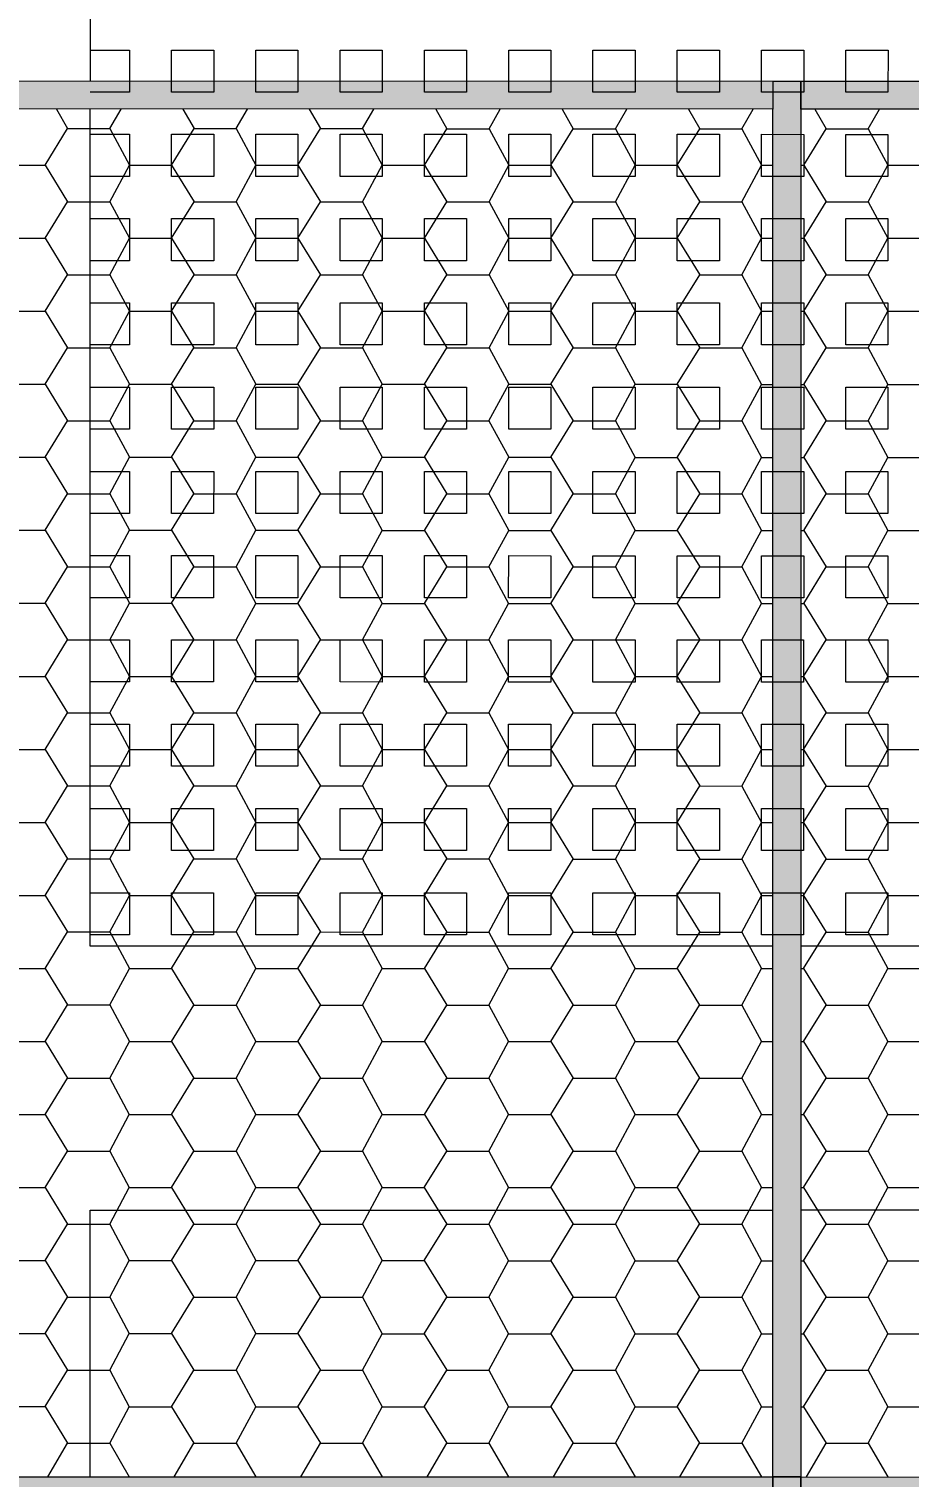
# Model space of a CAD drawing. Extents: x 3377 to 3790, y 1673 to 1846.
# Drawn here: x 3528.671 to 3529.997, y 1739.272 to 1741.453 of the extents above; entities that cross this region are included whole.
import ezdxf

# ---------------------------------------------------------------- set-up
doc = ezdxf.new("R2010")
doc.units = 0
doc.header["$LTSCALE"] = 2
doc.header["$PDMODE"] = 32
doc.layers.add('LCL - COTAS', color=30, linetype='Continuous')
doc.layers.add('PDF7_0', color=7, linetype='Continuous', true_color=0xc6c6c6)
doc.layers.add('PDF7_04-DETALHE', color=7, linetype='Continuous', true_color=0xc6c6c6)
doc.styles.add('Annotative', font='arial.ttf')
doc.styles.add('ROMANS', font='arial.ttf')
doc.dimstyles.new('1-150', dxfattribs={"dimscale": 1.5, "dimtxt": 0.15, "dimasz": 0.1, "dimexe": 0.05, "dimexo": 0.1, "dimgap": 0.03, "dimtad": 1, "dimzin": 5, "dimdsep": 46, "dimtxsty": 'ROMANS', "dimblk": 'OBLIQUE', "dimcen": 0, "dimse1": 1, "dimse2": 1, "dimclrd": 256, "dimclre": 256, "dimclrt": 2, "dimadec": 0, "dimazin": 0, "dimtfac": 1, "dimtofl": 0, "dimtmove": 2, "dimatfit": 3, "dimldrblk": 'OBLIQUE', "dimfxl": 0.04, "dimtolj": 1, "dimtzin": 1, "dimarcsym": 0})

# ---------------------------------------------------------------- blocks, each defined once
blk = doc.blocks.new('_Oblique')
at = {"color": 0, "linetype": 'ByBlock', "lineweight": -2}
blk.add_line((-0.5, -0.5), (0.5, 0.5), dxfattribs=at)
blk = doc.blocks.new('*D907')
at = {"layer": 'Defpoints', "color": 0, "transparency": 16777216}
for p in [(3525.315, 1746.2033), (3544.1505, 1746.2033), (3543.6616, 1739.3724)]:
    blk.add_point(p, dxfattribs=at)
at = {"layer": 'LCL - COTAS', "lineweight": -2, "transparency": 16777216}
blk.add_line((3544.1505, 1739.3724), (3544.1505, 1746.2033), dxfattribs=at)
at = {"layer": 'LCL - COTAS', "lineweight": -2, "transparency": 16777216, "xscale": 0.15, "yscale": 0.15, "zscale": 0.15}
for p, rotation in [((3544.1505, 1746.2033), 90), ((3544.1505, 1739.3724), 270)]:
    blk.add_blockref('_Oblique', p, dxfattribs=dict(at, rotation=rotation))
at = {"layer": 'LCL - COTAS', "color": 2, "transparency": 16777216, "insert": (3543.9905, 1742.7879), "char_height": 0.225, "attachment_point": 5, "rotation": 90, "style": 'Annotative'}
blk.add_mtext('\\A1;6.83', dxfattribs=at)

msp = doc.modelspace()

# ---------------------------------------------------------------- linework, layer by layer
at = {"layer": 'PDF7_0', "color": 7, "lineweight": 0}
msp.add_lwpolyline([(3535.3855, 1740.0119), (3535.4109, 1740.0246, 0.281336), (3525.315, 1746.2033, 0.281573), (3515.2182, 1740.026), (3515.2436, 1740.0133, -0.281686), (3525.315, 1746.1737, -0.281456)], format="xyb", close=True, dxfattribs=at)
for points in [[(3535.1359, 1740.2658, 0.27384), (3525.315, 1746.0721, 0.27384), (3515.4933, 1740.2672), (3515.8402, 1740.0725, -0.27356), (3525.3149, 1745.6743, -0.273821), (3534.7846, 1740.0712), (3534.7381, 1740.1558), (3535.0893, 1740.3547), (3535.1359, 1740.2658), (3535.212, 1740.0712)], [(3535.0851, 1740.2828, 0.272189), (3525.315, 1746.0383, 0.272189), (3515.5441, 1740.2841), (3515.8276, 1740.1233, -0.272462), (3525.3149, 1745.7124), (3525.315, 1746.0383), (3525.3149, 1745.7124, -0.272294), (3534.8016, 1740.122)], [(3535.1866, 1740.0712), (3534.7846, 1740.0712), (3534.6704, 1740.0712, 0.272283), (3525.3149, 1745.5728, 0.272349), (3515.9545, 1740.0725), (3515.8402, 1740.0725), (3515.4425, 1740.0725)]]:
    msp.add_lwpolyline(points, format="xyb", dxfattribs=at)
for points in [[(3532.0638, 1740.0714), (3534.3276, 1740.0712), (3534.1076, 1740.4352), (3533.8749, 1740.7864), (3533.6295, 1741.1292), (3533.3672, 1741.4592), (3533.0921, 1741.7809), (3532.8087, 1742.0898), (3532.5082, 1742.386), (3532.1994, 1742.6738), (3528.7634, 1742.674), (3528.7633, 1741.3749)], [(3529.7916, 1741.3748), (3529.8339, 1741.3748), (3529.8337, 1739.2718), (3529.7914, 1739.2718), (3529.7916, 1741.3325)], [(3529.7915, 1740.0715), (3528.7632, 1740.0716), (3528.7633, 1741.3326)], [(3532.0215, 1740.0714), (3529.8338, 1740.0715)], [(3528.7632, 1739.2719), (3528.7632, 1739.6739), (3529.7914, 1739.6738)], [(3532.0214, 1739.6736), (3529.8338, 1739.6738)], [(3529.7914, 1739.2718), (3529.7913, 1737.173)]]:
    msp.add_lwpolyline(points, dxfattribs=at)
for points in [[(3529.7916, 1741.3748), (3529.7916, 1741.3325), (3527.5827, 1741.3327), (3527.5827, 1741.375)], [(3532.0216, 1741.3747), (3532.0216, 1741.3324), (3529.8339, 1741.3325), (3529.8339, 1741.3748)], [(3529.7914, 1739.2718), (3529.7914, 1739.2337), (3527.5826, 1739.2339), (3527.5826, 1739.2719)], [(3529.7914, 1739.2718), (3529.8337, 1739.2718), (3529.8336, 1737.173), (3529.7913, 1737.173)], [(3529.8336, 1737.173), (3529.8337, 1739.2718)], [(3532.0214, 1739.2716), (3532.0214, 1739.2336), (3529.8337, 1739.2337), (3529.8337, 1739.2718)]]:
    msp.add_lwpolyline(points, close=True, dxfattribs=at)
at = {"layer": 'PDF7_0', "lineweight": 0}
for points in [[(3528.7125, 1741.3326), (3528.7295, 1741.303), (3528.7929, 1741.303), (3528.8099, 1741.3326)], [(3528.9029, 1741.3326), (3528.9199, 1741.303), (3528.9833, 1741.303), (3529.0003, 1741.3326)], [(3529.0934, 1741.3326), (3529.1103, 1741.303), (3529.1738, 1741.303), (3529.1907, 1741.3326)], [(3529.2838, 1741.3326), (3529.3007, 1741.3029), (3529.3642, 1741.3029), (3529.3811, 1741.3326)], [(3529.4742, 1741.3326), (3529.4911, 1741.3029), (3529.5546, 1741.3029), (3529.5715, 1741.3325)], [(3529.6646, 1741.3325), (3529.6815, 1741.3029), (3529.745, 1741.3029), (3529.7619, 1741.3325)], [(3529.855, 1741.3325), (3529.872, 1741.3029), (3529.9354, 1741.3029), (3529.9524, 1741.3325)], [(3528.6025, 1741.303), (3528.6321, 1741.248), (3528.6956, 1741.248), (3528.7295, 1741.303)], [(3528.7929, 1741.303), (3528.8225, 1741.248), (3528.886, 1741.248), (3528.9199, 1741.303)], [(3528.9833, 1741.303), (3529.013, 1741.248), (3529.0764, 1741.248), (3529.1103, 1741.303)], [(3529.1738, 1741.303), (3529.2034, 1741.2479), (3529.2668, 1741.2479), (3529.3007, 1741.3029)], [(3529.3642, 1741.3029), (3529.3938, 1741.2479), (3529.4573, 1741.2479), (3529.4911, 1741.3029)], [(3529.5546, 1741.3029), (3529.5842, 1741.2479), (3529.6477, 1741.2479), (3529.6815, 1741.3029)], [(3529.745, 1741.3029), (3529.7746, 1741.2479), (3529.7916, 1741.2479)], [(3529.8381, 1741.2479), (3529.872, 1741.3029)], [(3529.9354, 1741.3029), (3529.965, 1741.2479), (3530.0285, 1741.2479), (3530.0624, 1741.3029)], [(3528.6956, 1741.248), (3528.7294, 1741.193), (3528.7929, 1741.193), (3528.8225, 1741.248)], [(3528.886, 1741.248), (3528.9199, 1741.193), (3528.9833, 1741.1929), (3529.013, 1741.248)], [(3529.0764, 1741.248), (3529.1103, 1741.1929), (3529.1737, 1741.1929), (3529.2034, 1741.2479)], [(3529.2668, 1741.2479), (3529.3007, 1741.1929), (3529.3642, 1741.1929), (3529.3938, 1741.2479)], [(3529.4573, 1741.2479), (3529.4911, 1741.1929), (3529.5546, 1741.1929), (3529.5842, 1741.2479)], [(3529.6477, 1741.2479), (3529.6815, 1741.1929), (3529.745, 1741.1929), (3529.7746, 1741.2479)], [(3529.8339, 1741.2479), (3529.8381, 1741.2479), (3529.8719, 1741.1929), (3529.9354, 1741.1929), (3529.965, 1741.2479)], [(3528.6025, 1741.193), (3528.6321, 1741.138), (3528.6956, 1741.138), (3528.7294, 1741.193)], [(3528.7929, 1741.193), (3528.8225, 1741.1379), (3528.886, 1741.1379), (3528.9199, 1741.193)], [(3528.9833, 1741.1929), (3529.0129, 1741.1379), (3529.0764, 1741.1379), (3529.1103, 1741.1929)], [(3529.1737, 1741.1929), (3529.2034, 1741.1379), (3529.2668, 1741.1379), (3529.3007, 1741.1929)], [(3529.3642, 1741.1929), (3529.3938, 1741.1379), (3529.4573, 1741.1379), (3529.4911, 1741.1929)], [(3529.5546, 1741.1929), (3529.5842, 1741.1379), (3529.6477, 1741.1379), (3529.6815, 1741.1929)], [(3529.745, 1741.1929), (3529.7746, 1741.1379), (3529.7915, 1741.1379)], [(3529.8381, 1741.1379), (3529.8719, 1741.1929)], [(3529.9354, 1741.1929), (3529.965, 1741.1379), (3530.0285, 1741.1379), (3530.0624, 1741.1929)], [(3528.6956, 1741.138), (3528.7294, 1741.0829), (3528.7929, 1741.0829), (3528.8225, 1741.1379)], [(3528.886, 1741.1379), (3528.9199, 1741.0829), (3528.9833, 1741.0829), (3529.0129, 1741.1379)], [(3529.0764, 1741.1379), (3529.1103, 1741.0829), (3529.1737, 1741.0829), (3529.2034, 1741.1379)], [(3529.2668, 1741.1379), (3529.3007, 1741.0829), (3529.3642, 1741.0829), (3529.3938, 1741.1379)], [(3529.4573, 1741.1379), (3529.4911, 1741.0829), (3529.5546, 1741.0829), (3529.5842, 1741.1379)], [(3529.6477, 1741.1379), (3529.6815, 1741.0829), (3529.745, 1741.0829), (3529.7746, 1741.1379)], [(3529.8339, 1741.1379), (3529.8381, 1741.1379), (3529.8719, 1741.0829), (3529.9354, 1741.0829), (3529.965, 1741.1379)], [(3528.6025, 1741.083), (3528.6321, 1741.0279), (3528.6956, 1741.0279), (3528.7294, 1741.0829)], [(3528.7929, 1741.0829), (3528.8225, 1741.0279), (3528.886, 1741.0279), (3528.9199, 1741.0829)], [(3528.9833, 1741.0829), (3529.0129, 1741.0279), (3529.0764, 1741.0279), (3529.1103, 1741.0829)], [(3529.1737, 1741.0829), (3529.2034, 1741.0279), (3529.2668, 1741.0279), (3529.3007, 1741.0829)], [(3529.3642, 1741.0829), (3529.3938, 1741.0279), (3529.4572, 1741.0279), (3529.4911, 1741.0829)], [(3529.5546, 1741.0829), (3529.5842, 1741.0279), (3529.6477, 1741.0279), (3529.6815, 1741.0829)], [(3529.745, 1741.0829), (3529.7746, 1741.0279), (3529.7915, 1741.0279)], [(3529.8381, 1741.0279), (3529.8719, 1741.0829)], [(3529.9354, 1741.0829), (3529.965, 1741.0279), (3530.0285, 1741.0279), (3530.0624, 1741.0829)], [(3528.6956, 1741.0279), (3528.7294, 1740.9729), (3528.7929, 1740.9729), (3528.8225, 1741.0279)], [(3528.886, 1741.0279), (3528.9198, 1740.9729), (3528.9833, 1740.9729), (3529.0129, 1741.0279)], [(3529.0764, 1741.0279), (3529.1103, 1740.9729), (3529.1737, 1740.9729), (3529.2034, 1741.0279)], [(3529.2668, 1741.0279), (3529.3007, 1740.9729), (3529.3642, 1740.9729), (3529.3938, 1741.0279)], [(3529.4572, 1741.0279), (3529.4911, 1740.9729), (3529.5546, 1740.9729), (3529.5842, 1741.0279)], [(3529.6477, 1741.0279), (3529.6815, 1740.9729), (3529.745, 1740.9729), (3529.7746, 1741.0279)], [(3529.8339, 1741.0279), (3529.8381, 1741.0279), (3529.8719, 1740.9729), (3529.9354, 1740.9728), (3529.965, 1741.0279)], [(3528.6025, 1740.9729), (3528.6321, 1740.9179), (3528.6956, 1740.9179), (3528.7294, 1740.9729)], [(3528.7929, 1740.9729), (3528.8225, 1740.9179), (3528.886, 1740.9179), (3528.9198, 1740.9729)], [(3528.9833, 1740.9729), (3529.0129, 1740.9179), (3529.0764, 1740.9179), (3529.1103, 1740.9729)], [(3529.1737, 1740.9729), (3529.2034, 1740.9179), (3529.2668, 1740.9179), (3529.3007, 1740.9729)], [(3529.3642, 1740.9729), (3529.3938, 1740.9179), (3529.4572, 1740.9179), (3529.4911, 1740.9729)], [(3529.5546, 1740.9729), (3529.5842, 1740.9179), (3529.6477, 1740.9179), (3529.6815, 1740.9729)], [(3529.745, 1740.9729), (3529.7746, 1740.9178), (3529.7915, 1740.9178)], [(3529.8381, 1740.9178), (3529.8719, 1740.9729)], [(3529.9354, 1740.9728), (3529.965, 1740.9178), (3530.0285, 1740.9178), (3530.0623, 1740.9728)], [(3528.6956, 1740.9179), (3528.7294, 1740.8629), (3528.7929, 1740.8629), (3528.8225, 1740.9179)], [(3528.886, 1740.9179), (3528.9198, 1740.8629), (3528.9833, 1740.8629), (3529.0129, 1740.9179)], [(3529.0764, 1740.9179), (3529.1103, 1740.8629), (3529.1737, 1740.8629), (3529.2034, 1740.9179)], [(3529.2668, 1740.9179), (3529.3007, 1740.8629), (3529.3641, 1740.8629), (3529.3938, 1740.9179)], [(3529.4572, 1740.9179), (3529.4911, 1740.8629), (3529.5546, 1740.8629), (3529.5842, 1740.9179)], [(3529.6477, 1740.9179), (3529.6815, 1740.8628), (3529.745, 1740.8628), (3529.7746, 1740.9178)], [(3529.8338, 1740.9178), (3529.8381, 1740.9178), (3529.8719, 1740.8628), (3529.9354, 1740.8628), (3529.965, 1740.9178)], [(3528.6025, 1740.8629), (3528.6321, 1740.8079), (3528.6956, 1740.8079), (3528.7294, 1740.8629)], [(3528.7929, 1740.8629), (3528.8225, 1740.8079), (3528.886, 1740.8079), (3528.9198, 1740.8629)], [(3528.9833, 1740.8629), (3529.0129, 1740.8079), (3529.0764, 1740.8079), (3529.1103, 1740.8629)], [(3529.1737, 1740.8629), (3529.2033, 1740.8079), (3529.2668, 1740.8079), (3529.3007, 1740.8629)], [(3529.3641, 1740.8629), (3529.3938, 1740.8079), (3529.4572, 1740.8079), (3529.4911, 1740.8629)], [(3529.5546, 1740.8629), (3529.5842, 1740.8078), (3529.6477, 1740.8078), (3529.6815, 1740.8628)], [(3529.745, 1740.8628), (3529.7746, 1740.8078), (3529.7915, 1740.8078)], [(3529.8381, 1740.8078), (3529.8719, 1740.8628)], [(3529.9354, 1740.8628), (3529.965, 1740.8078), (3530.0285, 1740.8078), (3530.0623, 1740.8628)], [(3528.6956, 1740.8079), (3528.7294, 1740.7529), (3528.7929, 1740.7529), (3528.8225, 1740.8079)], [(3528.886, 1740.8079), (3528.9198, 1740.7529), (3528.9833, 1740.7529), (3529.0129, 1740.8079)], [(3529.0764, 1740.8079), (3529.1102, 1740.7529), (3529.1737, 1740.7529), (3529.2033, 1740.8079)], [(3529.2668, 1740.8079), (3529.3007, 1740.7529), (3529.3641, 1740.7528), (3529.3938, 1740.8079)], [(3529.4572, 1740.8079), (3529.4911, 1740.7528), (3529.5546, 1740.7528), (3529.5842, 1740.8078)], [(3529.6477, 1740.8078), (3529.6815, 1740.7528), (3529.745, 1740.7528), (3529.7746, 1740.8078)], [(3529.8338, 1740.8078), (3529.8381, 1740.8078), (3529.8719, 1740.7528), (3529.9354, 1740.7528), (3529.965, 1740.8078)], [(3528.6025, 1740.7529), (3528.6321, 1740.6979), (3528.6956, 1740.6979), (3528.7294, 1740.7529)], [(3528.7929, 1740.7529), (3528.8225, 1740.6979), (3528.886, 1740.6979), (3528.9198, 1740.7529)], [(3528.9833, 1740.7529), (3529.0129, 1740.6979), (3529.0764, 1740.6979), (3529.1102, 1740.7529)], [(3529.1737, 1740.7529), (3529.2033, 1740.6978), (3529.2668, 1740.6978), (3529.3007, 1740.7529)], [(3529.3641, 1740.7528), (3529.3938, 1740.6978), (3529.4572, 1740.6978), (3529.4911, 1740.7528)], [(3529.5546, 1740.7528), (3529.5842, 1740.6978), (3529.6476, 1740.6978), (3529.6815, 1740.7528)], [(3529.745, 1740.7528), (3529.7746, 1740.6978), (3529.7915, 1740.6978)], [(3529.8381, 1740.6978), (3529.8719, 1740.7528)], [(3529.9354, 1740.7528), (3529.965, 1740.6978), (3530.0285, 1740.6978), (3530.0623, 1740.7528)], [(3528.6956, 1740.6979), (3528.7294, 1740.6429), (3528.7929, 1740.6429), (3528.8225, 1740.6979)], [(3528.886, 1740.6979), (3528.9198, 1740.6429), (3528.9833, 1740.6429), (3529.0129, 1740.6979)], [(3529.0764, 1740.6979), (3529.1102, 1740.6428), (3529.1737, 1740.6428), (3529.2033, 1740.6978)], [(3529.2668, 1740.6978), (3529.3007, 1740.6428), (3529.3641, 1740.6428), (3529.3938, 1740.6978)], [(3529.4572, 1740.6978), (3529.4911, 1740.6428), (3529.5545, 1740.6428), (3529.5842, 1740.6978)], [(3529.6476, 1740.6978), (3529.6815, 1740.6428), (3529.745, 1740.6428), (3529.7746, 1740.6978)], [(3529.8338, 1740.6978), (3529.8381, 1740.6978), (3529.8719, 1740.6428), (3529.9354, 1740.6428), (3529.965, 1740.6978)], [(3528.6025, 1740.6429), (3528.6321, 1740.5879), (3528.6956, 1740.5879), (3528.7294, 1740.6429)], [(3528.7929, 1740.6429), (3528.8225, 1740.5879), (3528.886, 1740.5879), (3528.9198, 1740.6429)], [(3528.9833, 1740.6429), (3529.0129, 1740.5878), (3529.0764, 1740.5878), (3529.1102, 1740.6428)], [(3529.1737, 1740.6428), (3529.2033, 1740.5878), (3529.2668, 1740.5878), (3529.3007, 1740.6428)], [(3529.3641, 1740.6428), (3529.3937, 1740.5878), (3529.4572, 1740.5878), (3529.4911, 1740.6428)], [(3529.5545, 1740.6428), (3529.5842, 1740.5878), (3529.6476, 1740.5878), (3529.6815, 1740.6428)], [(3529.745, 1740.6428), (3529.7746, 1740.5878), (3529.7915, 1740.5878)], [(3529.8381, 1740.5878), (3529.8719, 1740.6428)], [(3529.9354, 1740.6428), (3529.965, 1740.5878), (3530.0285, 1740.5878), (3530.0623, 1740.6428)], [(3528.6956, 1740.5879), (3528.7294, 1740.5329), (3528.7929, 1740.5328), (3528.8225, 1740.5879)], [(3528.886, 1740.5879), (3528.9198, 1740.5328), (3528.9833, 1740.5328), (3529.0129, 1740.5878)], [(3529.0764, 1740.5878), (3529.1102, 1740.5328), (3529.1737, 1740.5328), (3529.2033, 1740.5878)], [(3529.2668, 1740.5878), (3529.3007, 1740.5328), (3529.3641, 1740.5328), (3529.3937, 1740.5878)], [(3529.4572, 1740.5878), (3529.4911, 1740.5328), (3529.5545, 1740.5328), (3529.5842, 1740.5878)], [(3529.6476, 1740.5878), (3529.6815, 1740.5328), (3529.745, 1740.5328), (3529.7746, 1740.5878)], [(3529.8338, 1740.5878), (3529.8381, 1740.5878), (3529.8719, 1740.5328), (3529.9354, 1740.5328), (3529.965, 1740.5878)], [(3528.6025, 1740.5329), (3528.6321, 1740.4779), (3528.6955, 1740.4778), (3528.7294, 1740.5329)], [(3528.7929, 1740.5328), (3528.8225, 1740.4778), (3528.886, 1740.4778), (3528.9198, 1740.5328)], [(3528.9833, 1740.5328), (3529.0129, 1740.4778), (3529.0764, 1740.4778), (3529.1102, 1740.5328)], [(3529.1737, 1740.5328), (3529.2033, 1740.4778), (3529.2668, 1740.4778), (3529.3007, 1740.5328)], [(3529.3641, 1740.5328), (3529.3937, 1740.4778), (3529.4572, 1740.4778), (3529.4911, 1740.5328)], [(3529.5545, 1740.5328), (3529.5842, 1740.4778), (3529.6476, 1740.4778), (3529.6815, 1740.5328)], [(3529.745, 1740.5328), (3529.7746, 1740.4778), (3529.7915, 1740.4778)], [(3529.838, 1740.4778), (3529.8719, 1740.5328)], [(3529.9354, 1740.5328), (3529.965, 1740.4778), (3530.0285, 1740.4778), (3530.0623, 1740.5328)], [(3528.6955, 1740.4778), (3528.7294, 1740.4228), (3528.7929, 1740.4228), (3528.8225, 1740.4778)], [(3528.886, 1740.4778), (3528.9198, 1740.4228), (3528.9833, 1740.4228), (3529.0129, 1740.4778)], [(3529.0764, 1740.4778), (3529.1102, 1740.4228), (3529.1737, 1740.4228), (3529.2033, 1740.4778)], [(3529.2668, 1740.4778), (3529.3006, 1740.4228), (3529.3641, 1740.4228), (3529.3937, 1740.4778)], [(3529.4572, 1740.4778), (3529.4911, 1740.4228), (3529.5545, 1740.4228), (3529.5842, 1740.4778)], [(3529.6476, 1740.4778), (3529.6815, 1740.4228), (3529.7449, 1740.4228), (3529.7746, 1740.4778)], [(3529.8338, 1740.4778), (3529.838, 1740.4778), (3529.8719, 1740.4228), (3529.9354, 1740.4228), (3529.965, 1740.4778)], [(3528.6024, 1740.4228), (3528.6321, 1740.3678), (3528.6955, 1740.3678), (3528.7294, 1740.4228)], [(3528.7929, 1740.4228), (3528.8225, 1740.3678), (3528.886, 1740.3678), (3528.9198, 1740.4228)], [(3528.9833, 1740.4228), (3529.0129, 1740.3678), (3529.0764, 1740.3678), (3529.1102, 1740.4228)], [(3529.1737, 1740.4228), (3529.2033, 1740.3678), (3529.2668, 1740.3678), (3529.3006, 1740.4228)], [(3529.3641, 1740.4228), (3529.3937, 1740.3678), (3529.4572, 1740.3678), (3529.4911, 1740.4228)], [(3529.5545, 1740.4228), (3529.5841, 1740.3678), (3529.6476, 1740.3678), (3529.6815, 1740.4228)], [(3529.7449, 1740.4228), (3529.7746, 1740.3678), (3529.7915, 1740.3678)], [(3529.838, 1740.3678), (3529.8719, 1740.4228)], [(3529.9354, 1740.4228), (3529.965, 1740.3677), (3530.0285, 1740.3677), (3530.0623, 1740.4227)], [(3528.6955, 1740.3678), (3528.7294, 1740.3128), (3528.7929, 1740.3128), (3528.8225, 1740.3678)], [(3528.886, 1740.3678), (3528.9198, 1740.3128), (3528.9833, 1740.3128), (3529.0129, 1740.3678)], [(3529.0764, 1740.3678), (3529.1102, 1740.3128), (3529.1737, 1740.3128), (3529.2033, 1740.3678)], [(3529.2668, 1740.3678), (3529.3006, 1740.3128), (3529.3641, 1740.3128), (3529.3937, 1740.3678)], [(3529.4572, 1740.3678), (3529.4911, 1740.3128), (3529.5545, 1740.3128), (3529.5841, 1740.3678)], [(3529.6476, 1740.3678), (3529.6815, 1740.3128), (3529.7449, 1740.3127), (3529.7746, 1740.3678)], [(3529.8338, 1740.3678), (3529.838, 1740.3678), (3529.8719, 1740.3127), (3529.9354, 1740.3127), (3529.965, 1740.3677)], [(3528.6024, 1740.3128), (3528.6321, 1740.2578), (3528.6955, 1740.2578), (3528.7294, 1740.3128)], [(3528.7929, 1740.3128), (3528.8225, 1740.2578), (3528.8859, 1740.2578), (3528.9198, 1740.3128)], [(3528.9833, 1740.3128), (3529.0129, 1740.2578), (3529.0764, 1740.2578), (3529.1102, 1740.3128)], [(3529.1737, 1740.3128), (3529.2033, 1740.2578), (3529.2668, 1740.2578), (3529.3006, 1740.3128)], [(3529.3641, 1740.3128), (3529.3937, 1740.2578), (3529.4572, 1740.2578), (3529.4911, 1740.3128)], [(3529.5545, 1740.3128), (3529.5841, 1740.2577), (3529.6476, 1740.2577), (3529.6815, 1740.3128)], [(3529.7449, 1740.3127), (3529.7746, 1740.2577), (3529.7915, 1740.2577)], [(3529.838, 1740.2577), (3529.8719, 1740.3127)], [(3529.9354, 1740.3127), (3529.965, 1740.2577), (3530.0284, 1740.2577), (3530.0623, 1740.3127)], [(3528.6955, 1740.2578), (3528.7294, 1740.2028), (3528.7928, 1740.2028), (3528.8225, 1740.2578)], [(3528.8859, 1740.2578), (3528.9198, 1740.2028), (3528.9833, 1740.2028), (3529.0129, 1740.2578)], [(3529.0764, 1740.2578), (3529.1102, 1740.2028), (3529.1737, 1740.2028), (3529.2033, 1740.2578)], [(3529.2668, 1740.2578), (3529.3006, 1740.2028), (3529.3641, 1740.2028), (3529.3937, 1740.2578)], [(3529.4572, 1740.2578), (3529.491, 1740.2027), (3529.5545, 1740.2027), (3529.5841, 1740.2577)], [(3529.6476, 1740.2577), (3529.6815, 1740.2027), (3529.7449, 1740.2027), (3529.7746, 1740.2577)], [(3529.8338, 1740.2577), (3529.838, 1740.2577), (3529.8719, 1740.2027), (3529.9354, 1740.2027), (3529.965, 1740.2577)], [(3528.6024, 1740.2028), (3528.632, 1740.1478), (3528.6955, 1740.1478), (3528.7294, 1740.2028)], [(3528.7928, 1740.2028), (3528.8225, 1740.1478), (3528.8859, 1740.1478), (3528.9198, 1740.2028)], [(3528.9833, 1740.2028), (3529.0129, 1740.1478), (3529.0764, 1740.1478), (3529.1102, 1740.2028)], [(3529.1737, 1740.2028), (3529.2033, 1740.1478), (3529.2668, 1740.1478), (3529.3006, 1740.2028)], [(3529.3641, 1740.2028), (3529.3937, 1740.1477), (3529.4572, 1740.1477), (3529.491, 1740.2027)], [(3529.5545, 1740.2027), (3529.5841, 1740.1477), (3529.6476, 1740.1477), (3529.6815, 1740.2027)], [(3529.7449, 1740.2027), (3529.7746, 1740.1477), (3529.7915, 1740.1477)], [(3529.838, 1740.1477), (3529.8719, 1740.2027)], [(3529.9354, 1740.2027), (3529.965, 1740.1477), (3530.0284, 1740.1477), (3530.0623, 1740.2027)], [(3528.6955, 1740.1478), (3528.7294, 1740.0928), (3528.7928, 1740.0928), (3528.8225, 1740.1478)], [(3528.8859, 1740.1478), (3528.9198, 1740.0928), (3528.9833, 1740.0928), (3529.0129, 1740.1478)], [(3529.0764, 1740.1478), (3529.1102, 1740.0928), (3529.1737, 1740.0927), (3529.2033, 1740.1478)], [(3529.2668, 1740.1478), (3529.3006, 1740.0927), (3529.3641, 1740.0927), (3529.3937, 1740.1477)], [(3529.4572, 1740.1477), (3529.491, 1740.0927), (3529.5545, 1740.0927), (3529.5841, 1740.1477)], [(3529.6476, 1740.1477), (3529.6815, 1740.0927), (3529.7449, 1740.0927), (3529.7746, 1740.1477)], [(3529.8338, 1740.1477), (3529.838, 1740.1477), (3529.8719, 1740.0927), (3529.9353, 1740.0927), (3529.965, 1740.1477)], [(3528.6024, 1740.0928), (3528.632, 1740.0378), (3528.6955, 1740.0378), (3528.7294, 1740.0928)], [(3528.7928, 1740.0928), (3528.8225, 1740.0378), (3528.8859, 1740.0378), (3528.9198, 1740.0928)], [(3528.9833, 1740.0928), (3529.0129, 1740.0377), (3529.0763, 1740.0377), (3529.1102, 1740.0928)], [(3529.1737, 1740.0927), (3529.2033, 1740.0377), (3529.2668, 1740.0377), (3529.3006, 1740.0927)], [(3529.3641, 1740.0927), (3529.3937, 1740.0377), (3529.4572, 1740.0377), (3529.491, 1740.0927)], [(3529.5545, 1740.0927), (3529.5841, 1740.0377), (3529.6476, 1740.0377), (3529.6815, 1740.0927)], [(3529.7449, 1740.0927), (3529.7745, 1740.0377), (3529.7915, 1740.0377)], [(3529.838, 1740.0377), (3529.8719, 1740.0927)], [(3529.9353, 1740.0927), (3529.965, 1740.0377), (3530.0284, 1740.0377), (3530.0623, 1740.0927)], [(3528.6955, 1740.0378), (3528.7294, 1739.9828), (3528.7928, 1739.9828), (3528.8225, 1740.0378)], [(3528.8859, 1740.0378), (3528.9198, 1739.9827), (3528.9833, 1739.9827), (3529.0129, 1740.0377)], [(3529.0763, 1740.0377), (3529.1102, 1739.9827), (3529.1737, 1739.9827), (3529.2033, 1740.0377)], [(3529.2668, 1740.0377), (3529.3006, 1739.9827), (3529.3641, 1739.9827), (3529.3937, 1740.0377)], [(3529.4572, 1740.0377), (3529.491, 1739.9827), (3529.5545, 1739.9827), (3529.5841, 1740.0377)], [(3529.6476, 1740.0377), (3529.6814, 1739.9827), (3529.7449, 1739.9827), (3529.7745, 1740.0377)], [(3529.8338, 1740.0377), (3529.838, 1740.0377), (3529.8719, 1739.9827), (3529.9353, 1739.9827), (3529.965, 1740.0377)], [(3528.6024, 1739.9828), (3528.632, 1739.9278), (3528.6955, 1739.9278), (3528.7294, 1739.9828)], [(3528.7928, 1739.9828), (3528.8225, 1739.9277), (3528.8859, 1739.9277), (3528.9198, 1739.9827)], [(3528.9833, 1739.9827), (3529.0129, 1739.9277), (3529.0763, 1739.9277), (3529.1102, 1739.9827)], [(3529.1737, 1739.9827), (3529.2033, 1739.9277), (3529.2668, 1739.9277), (3529.3006, 1739.9827)], [(3529.3641, 1739.9827), (3529.3937, 1739.9277), (3529.4572, 1739.9277), (3529.491, 1739.9827)], [(3529.5545, 1739.9827), (3529.5841, 1739.9277), (3529.6476, 1739.9277), (3529.6814, 1739.9827)], [(3529.7449, 1739.9827), (3529.7745, 1739.9277), (3529.7915, 1739.9277)], [(3529.838, 1739.9277), (3529.8719, 1739.9827)], [(3529.9353, 1739.9827), (3529.965, 1739.9277), (3530.0284, 1739.9277), (3530.0623, 1739.9827)], [(3528.6955, 1739.9278), (3528.7294, 1739.8727), (3528.7928, 1739.8727), (3528.8225, 1739.9277)], [(3528.8859, 1739.9277), (3528.9198, 1739.8727), (3528.9832, 1739.8727), (3529.0129, 1739.9277)], [(3529.0763, 1739.9277), (3529.1102, 1739.8727), (3529.1737, 1739.8727), (3529.2033, 1739.9277)], [(3529.2668, 1739.9277), (3529.3006, 1739.8727), (3529.3641, 1739.8727), (3529.3937, 1739.9277)], [(3529.4572, 1739.9277), (3529.491, 1739.8727), (3529.5545, 1739.8727), (3529.5841, 1739.9277)], [(3529.6476, 1739.9277), (3529.6814, 1739.8727), (3529.7449, 1739.8727), (3529.7745, 1739.9277)], [(3529.8338, 1739.9277), (3529.838, 1739.9277), (3529.8719, 1739.8727), (3529.9353, 1739.8727), (3529.965, 1739.9277)], [(3528.6024, 1739.8727), (3528.632, 1739.8177), (3528.6955, 1739.8177), (3528.7294, 1739.8727)], [(3528.7928, 1739.8727), (3528.8224, 1739.8177), (3528.8859, 1739.8177), (3528.9198, 1739.8727)], [(3528.9832, 1739.8727), (3529.0129, 1739.8177), (3529.0763, 1739.8177), (3529.1102, 1739.8727)], [(3529.1737, 1739.8727), (3529.2033, 1739.8177), (3529.2668, 1739.8177), (3529.3006, 1739.8727)], [(3529.3641, 1739.8727), (3529.3937, 1739.8177), (3529.4572, 1739.8177), (3529.491, 1739.8727)], [(3529.5545, 1739.8727), (3529.5841, 1739.8177), (3529.6476, 1739.8177), (3529.6814, 1739.8727)], [(3529.7449, 1739.8727), (3529.7745, 1739.8177), (3529.7915, 1739.8177)], [(3529.838, 1739.8177), (3529.8719, 1739.8727)], [(3529.9353, 1739.8727), (3529.9649, 1739.8176), (3530.0284, 1739.8176), (3530.0623, 1739.8727)], [(3528.6955, 1739.8177), (3528.7293, 1739.7627), (3528.7928, 1739.7627), (3528.8224, 1739.8177)], [(3528.8859, 1739.8177), (3528.9198, 1739.7627), (3528.9832, 1739.7627), (3529.0129, 1739.8177)], [(3529.0763, 1739.8177), (3529.1102, 1739.7627), (3529.1737, 1739.7627), (3529.2033, 1739.8177)], [(3529.2668, 1739.8177), (3529.3006, 1739.7627), (3529.3641, 1739.7627), (3529.3937, 1739.8177)], [(3529.4572, 1739.8177), (3529.491, 1739.7627), (3529.5545, 1739.7627), (3529.5841, 1739.8177)], [(3529.6476, 1739.8177), (3529.6814, 1739.7627), (3529.7449, 1739.7627), (3529.7745, 1739.8177)], [(3529.8338, 1739.8177), (3529.838, 1739.8177), (3529.8718, 1739.7626), (3529.9353, 1739.7626), (3529.9649, 1739.8176)], [(3528.6024, 1739.7627), (3528.632, 1739.7077), (3528.6955, 1739.7077), (3528.7293, 1739.7627)], [(3528.7928, 1739.7627), (3528.8224, 1739.7077), (3528.8859, 1739.7077), (3528.9198, 1739.7627)], [(3528.9832, 1739.7627), (3529.0129, 1739.7077), (3529.0763, 1739.7077), (3529.1102, 1739.7627)], [(3529.1737, 1739.7627), (3529.2033, 1739.7077), (3529.2667, 1739.7077), (3529.3006, 1739.7627)], [(3529.3641, 1739.7627), (3529.3937, 1739.7077), (3529.4572, 1739.7077), (3529.491, 1739.7627)], [(3529.5545, 1739.7627), (3529.5841, 1739.7077), (3529.6476, 1739.7077), (3529.6814, 1739.7627)], [(3529.7449, 1739.7627), (3529.7745, 1739.7076), (3529.7914, 1739.7076)], [(3529.838, 1739.7076), (3529.8718, 1739.7626)], [(3529.9353, 1739.7626), (3529.9649, 1739.7076), (3530.0284, 1739.7076), (3530.0623, 1739.7626)], [(3528.6955, 1739.7077), (3528.7293, 1739.6527), (3528.7928, 1739.6527), (3528.8224, 1739.7077)], [(3528.8859, 1739.7077), (3528.9198, 1739.6527), (3528.9832, 1739.6527), (3529.0129, 1739.7077)], [(3529.0763, 1739.7077), (3529.1102, 1739.6527), (3529.1736, 1739.6527), (3529.2033, 1739.7077)], [(3529.2667, 1739.7077), (3529.3006, 1739.6527), (3529.3641, 1739.6527), (3529.3937, 1739.7077)], [(3529.4572, 1739.7077), (3529.491, 1739.6527), (3529.5545, 1739.6526), (3529.5841, 1739.7077)], [(3529.6476, 1739.7077), (3529.6814, 1739.6526), (3529.7449, 1739.6526), (3529.7745, 1739.7076)], [(3529.8338, 1739.7076), (3529.838, 1739.7076), (3529.8718, 1739.6526), (3529.9353, 1739.6526), (3529.9649, 1739.7076)], [(3528.6024, 1739.6527), (3528.632, 1739.5977), (3528.6955, 1739.5977), (3528.7293, 1739.6527)], [(3528.7928, 1739.6527), (3528.8224, 1739.5977), (3528.8859, 1739.5977), (3528.9198, 1739.6527)], [(3528.9832, 1739.6527), (3529.0128, 1739.5977), (3529.0763, 1739.5977), (3529.1102, 1739.6527)], [(3529.1736, 1739.6527), (3529.2033, 1739.5977), (3529.2667, 1739.5977), (3529.3006, 1739.6527)], [(3529.3641, 1739.6527), (3529.3937, 1739.5976), (3529.4572, 1739.5976), (3529.491, 1739.6527)], [(3529.5545, 1739.6526), (3529.5841, 1739.5976), (3529.6476, 1739.5976), (3529.6814, 1739.6526)], [(3529.7449, 1739.6526), (3529.7745, 1739.5976), (3529.7914, 1739.5976)], [(3529.838, 1739.5976), (3529.8718, 1739.6526)], [(3529.9353, 1739.6526), (3529.9649, 1739.5976), (3530.0284, 1739.5976), (3530.0623, 1739.6526)], [(3528.6955, 1739.5977), (3528.7293, 1739.5427), (3528.7928, 1739.5427), (3528.8224, 1739.5977)], [(3528.8859, 1739.5977), (3528.9197, 1739.5427), (3528.9832, 1739.5427), (3529.0128, 1739.5977)], [(3529.0763, 1739.5977), (3529.1102, 1739.5427), (3529.1736, 1739.5427), (3529.2033, 1739.5977)], [(3529.2667, 1739.5977), (3529.3006, 1739.5426), (3529.3641, 1739.5426), (3529.3937, 1739.5976)], [(3529.4572, 1739.5976), (3529.491, 1739.5426), (3529.5545, 1739.5426), (3529.5841, 1739.5976)], [(3529.6476, 1739.5976), (3529.6814, 1739.5426), (3529.7449, 1739.5426), (3529.7745, 1739.5976)], [(3529.8338, 1739.5976), (3529.838, 1739.5976), (3529.8718, 1739.5426), (3529.9353, 1739.5426), (3529.9649, 1739.5976)], [(3528.6024, 1739.5427), (3528.632, 1739.4877), (3528.6955, 1739.4877), (3528.7293, 1739.5427)], [(3528.7928, 1739.5427), (3528.8224, 1739.4877), (3528.8859, 1739.4877), (3528.9197, 1739.5427)], [(3528.9832, 1739.5427), (3529.0128, 1739.4877), (3529.0763, 1739.4877), (3529.1102, 1739.5427)], [(3529.1736, 1739.5427), (3529.2033, 1739.4876), (3529.2667, 1739.4876), (3529.3006, 1739.5426)], [(3529.3641, 1739.5426), (3529.3937, 1739.4876), (3529.4571, 1739.4876), (3529.491, 1739.5426)], [(3529.5545, 1739.5426), (3529.5841, 1739.4876), (3529.6476, 1739.4876), (3529.6814, 1739.5426)], [(3529.7449, 1739.5426), (3529.7745, 1739.4876), (3529.7914, 1739.4876)], [(3529.838, 1739.4876), (3529.8718, 1739.5426)], [(3529.9353, 1739.5426), (3529.9649, 1739.4876), (3530.0284, 1739.4876), (3530.0623, 1739.5426)], [(3528.6955, 1739.4877), (3528.7293, 1739.4327), (3528.7928, 1739.4327), (3528.8224, 1739.4877)], [(3528.8859, 1739.4877), (3528.9197, 1739.4327), (3528.9832, 1739.4326), (3529.0128, 1739.4877)], [(3529.0763, 1739.4877), (3529.1102, 1739.4326), (3529.1736, 1739.4326), (3529.2033, 1739.4876)], [(3529.2667, 1739.4876), (3529.3006, 1739.4326), (3529.364, 1739.4326), (3529.3937, 1739.4876)], [(3529.4571, 1739.4876), (3529.491, 1739.4326), (3529.5545, 1739.4326), (3529.5841, 1739.4876)], [(3529.6476, 1739.4876), (3529.6814, 1739.4326), (3529.7449, 1739.4326), (3529.7745, 1739.4876)], [(3529.8337, 1739.4876), (3529.838, 1739.4876), (3529.8718, 1739.4326), (3529.9353, 1739.4326), (3529.9649, 1739.4876)], [(3528.6024, 1739.4327), (3528.632, 1739.3777), (3528.6955, 1739.3777), (3528.7293, 1739.4327)], [(3528.7928, 1739.4327), (3528.8224, 1739.3776), (3528.8859, 1739.3776), (3528.9197, 1739.4327)], [(3528.9832, 1739.4326), (3529.0128, 1739.3776), (3529.0763, 1739.3776), (3529.1102, 1739.4326)], [(3529.1736, 1739.4326), (3529.2032, 1739.3776), (3529.2667, 1739.3776), (3529.3006, 1739.4326)], [(3529.364, 1739.4326), (3529.3937, 1739.3776), (3529.4571, 1739.3776), (3529.491, 1739.4326)], [(3529.5545, 1739.4326), (3529.5841, 1739.3776), (3529.6476, 1739.3776), (3529.6814, 1739.4326)], [(3529.7449, 1739.4326), (3529.7745, 1739.3776), (3529.7914, 1739.3776)], [(3529.838, 1739.3776), (3529.8718, 1739.4326)], [(3529.9353, 1739.4326), (3529.9649, 1739.3776), (3530.0284, 1739.3776), (3530.0622, 1739.4326)], [(3528.6955, 1739.3777), (3528.7293, 1739.3226), (3528.7928, 1739.3226), (3528.8224, 1739.2719)], [(3528.7928, 1739.3226), (3528.8224, 1739.3776)], [(3528.8859, 1739.3776), (3528.9197, 1739.3226), (3528.9832, 1739.3226), (3529.0128, 1739.2718)], [(3528.9832, 1739.3226), (3529.0128, 1739.3776)], [(3529.0763, 1739.3776), (3529.1102, 1739.3226), (3529.1736, 1739.3226), (3529.2032, 1739.2718)], [(3529.1736, 1739.3226), (3529.2032, 1739.3776)], [(3529.2667, 1739.3776), (3529.3006, 1739.3226), (3529.364, 1739.3226), (3529.3937, 1739.2718)], [(3529.364, 1739.3226), (3529.3937, 1739.3776)], [(3529.4571, 1739.3776), (3529.491, 1739.3226), (3529.5545, 1739.3226), (3529.5841, 1739.2718)], [(3529.5545, 1739.3226), (3529.5841, 1739.3776)], [(3529.6476, 1739.3776), (3529.6814, 1739.3226), (3529.7449, 1739.3226), (3529.7745, 1739.2718)], [(3529.7449, 1739.3226), (3529.7745, 1739.3776)], [(3529.8337, 1739.3776), (3529.838, 1739.3776), (3529.8718, 1739.3226), (3529.9353, 1739.3226), (3529.9649, 1739.2718)], [(3529.9353, 1739.3226), (3529.9649, 1739.3776)], [(3528.6997, 1739.2719), (3528.7293, 1739.3226)], [(3528.8901, 1739.2719), (3528.9197, 1739.3226)], [(3529.0805, 1739.2718), (3529.1102, 1739.3226)], [(3529.2709, 1739.2718), (3529.3006, 1739.3226)], [(3529.4614, 1739.2718), (3529.491, 1739.3226)], [(3529.6518, 1739.2718), (3529.6814, 1739.3226)], [(3529.8422, 1739.2718), (3529.8718, 1739.3226)]]:
    msp.add_lwpolyline(points, dxfattribs=at)
at = {"layer": 'PDF7_0', "color": 9, "true_color": 0xc1c1c1, "transparency": 33554559}
for points in [[(3529.7916, 1741.3748), (3527.5827, 1741.375), (3529.7916, 1741.3325)], [(3527.5827, 1741.375), (3529.7916, 1741.3325), (3527.5827, 1741.3327)], [(3529.7916, 1741.3748), (3529.8337, 1739.2718), (3529.7914, 1739.2718)], [(3529.8339, 1741.3748), (3529.7916, 1741.3748), (3529.8337, 1739.2718)], [(3532.0216, 1741.3747), (3529.8339, 1741.3748), (3532.0216, 1741.3324)], [(3529.8339, 1741.3748), (3532.0216, 1741.3324), (3529.8339, 1741.3325)], [(3529.7914, 1739.2718), (3527.5826, 1739.2719), (3529.7914, 1739.2337)], [(3527.5826, 1739.2719), (3529.7914, 1739.2337), (3527.5826, 1739.2339)], [(3529.7914, 1739.2718), (3529.8336, 1737.173), (3529.7913, 1737.173)], [(3529.8337, 1739.2718), (3529.7914, 1739.2718), (3529.8336, 1737.173)], [(3532.0214, 1739.2716), (3529.8337, 1739.2718), (3532.0214, 1739.2336)], [(3529.8337, 1739.2718), (3532.0214, 1739.2336), (3529.8337, 1739.2337)]]:
    msp.add_solid(points, dxfattribs=at)
at = {"layer": 'PDF7_04-DETALHE', "lineweight": 0}
for points in [[(3528.7633, 1741.4215), (3528.8226, 1741.4215), (3528.8225, 1741.358), (3528.7633, 1741.358)], [(3528.7633, 1741.2945), (3528.8225, 1741.2945), (3528.8225, 1741.231), (3528.7633, 1741.231)], [(3528.7633, 1741.1676), (3528.8225, 1741.1676), (3528.8225, 1741.1041), (3528.7633, 1741.1041)], [(3528.7633, 1741.0406), (3528.8225, 1741.0406), (3528.8225, 1740.9772), (3528.7633, 1740.9772)], [(3528.7633, 1740.9137), (3528.8225, 1740.9137), (3528.8225, 1740.8502), (3528.7633, 1740.8502)], [(3528.7633, 1740.7867), (3528.8225, 1740.7867), (3528.8225, 1740.7233), (3528.7633, 1740.7233)], [(3528.7633, 1740.6598), (3528.8225, 1740.6598), (3528.8225, 1740.5963), (3528.7633, 1740.5963)], [(3528.7633, 1740.5329), (3528.8225, 1740.5328), (3528.8225, 1740.4694), (3528.7632, 1740.4694)], [(3528.7632, 1740.4059), (3528.8225, 1740.4059), (3528.8225, 1740.3424), (3528.7632, 1740.3424)], [(3528.7632, 1740.279), (3528.8225, 1740.279), (3528.8225, 1740.2155), (3528.7632, 1740.2155)], [(3528.7632, 1740.152), (3528.8225, 1740.152), (3528.8225, 1740.0885), (3528.7632, 1740.0885)]]:
    msp.add_lwpolyline(points, dxfattribs=at)
for points in [[(3528.9495, 1741.4215), (3528.9495, 1741.358), (3528.886, 1741.358), (3528.886, 1741.4215)], [(3529.0764, 1741.4214), (3529.0764, 1741.358), (3529.013, 1741.358), (3529.013, 1741.4214)], [(3529.2034, 1741.4214), (3529.2034, 1741.358), (3529.1399, 1741.358), (3529.1399, 1741.4214)], [(3529.3303, 1741.4214), (3529.3303, 1741.358), (3529.2669, 1741.358), (3529.2669, 1741.4214)], [(3529.4573, 1741.4214), (3529.4573, 1741.3579), (3529.3938, 1741.3579), (3529.3938, 1741.4214)], [(3529.5842, 1741.4214), (3529.5842, 1741.3579), (3529.5207, 1741.3579), (3529.5207, 1741.4214)], [(3529.7112, 1741.4214), (3529.7112, 1741.3579), (3529.6477, 1741.3579), (3529.6477, 1741.4214)], [(3529.8381, 1741.4214), (3529.8381, 1741.3579), (3529.7746, 1741.3579), (3529.7746, 1741.4214)], [(3529.9651, 1741.4214), (3529.965, 1741.3579), (3529.9016, 1741.3579), (3529.9016, 1741.4214)], [(3528.9495, 1741.2945), (3528.9495, 1741.231), (3528.886, 1741.231), (3528.886, 1741.2945)], [(3529.0764, 1741.2945), (3529.0764, 1741.231), (3529.013, 1741.231), (3529.013, 1741.2945)], [(3529.2034, 1741.2945), (3529.2034, 1741.231), (3529.1399, 1741.231), (3529.1399, 1741.2945)], [(3529.3303, 1741.2945), (3529.3303, 1741.231), (3529.2668, 1741.231), (3529.2668, 1741.2945)], [(3529.4573, 1741.2945), (3529.4573, 1741.231), (3529.3938, 1741.231), (3529.3938, 1741.2945)], [(3529.5842, 1741.2945), (3529.5842, 1741.231), (3529.5207, 1741.231), (3529.5207, 1741.2945)], [(3529.7112, 1741.2945), (3529.7112, 1741.231), (3529.6477, 1741.231), (3529.6477, 1741.2945)], [(3529.8381, 1741.2944), (3529.8381, 1741.231), (3529.7746, 1741.231), (3529.7746, 1741.2945)], [(3529.965, 1741.2944), (3529.965, 1741.231), (3529.9016, 1741.231), (3529.9016, 1741.2944)], [(3528.9495, 1741.1676), (3528.9495, 1741.1041), (3528.886, 1741.1041), (3528.886, 1741.1676)], [(3529.0764, 1741.1676), (3529.0764, 1741.1041), (3529.0129, 1741.1041), (3529.013, 1741.1676)], [(3529.2034, 1741.1675), (3529.2034, 1741.1041), (3529.1399, 1741.1041), (3529.1399, 1741.1675)], [(3529.3303, 1741.1675), (3529.3303, 1741.1041), (3529.2668, 1741.1041), (3529.2668, 1741.1675)], [(3529.4573, 1741.1675), (3529.4573, 1741.1041), (3529.3938, 1741.1041), (3529.3938, 1741.1675)], [(3529.5842, 1741.1675), (3529.5842, 1741.104), (3529.5207, 1741.1041), (3529.5207, 1741.1675)], [(3529.7111, 1741.1675), (3529.7111, 1741.104), (3529.6477, 1741.104), (3529.6477, 1741.1675)], [(3529.8381, 1741.1675), (3529.8381, 1741.104), (3529.7746, 1741.104), (3529.7746, 1741.1675)], [(3529.965, 1741.1675), (3529.965, 1741.104), (3529.9016, 1741.104), (3529.9016, 1741.1675)], [(3528.9495, 1741.0406), (3528.9495, 1740.9771), (3528.886, 1740.9771), (3528.886, 1741.0406)], [(3529.0764, 1741.0406), (3529.0764, 1740.9771), (3529.0129, 1740.9771), (3529.0129, 1741.0406)], [(3529.2034, 1741.0406), (3529.2034, 1740.9771), (3529.1399, 1740.9771), (3529.1399, 1741.0406)], [(3529.3303, 1741.0406), (3529.3303, 1740.9771), (3529.2668, 1740.9771), (3529.2668, 1741.0406)], [(3529.4572, 1741.0406), (3529.4572, 1740.9771), (3529.3938, 1740.9771), (3529.3938, 1741.0406)], [(3529.5842, 1741.0406), (3529.5842, 1740.9771), (3529.5207, 1740.9771), (3529.5207, 1741.0406)], [(3529.7111, 1741.0406), (3529.7111, 1740.9771), (3529.6477, 1740.9771), (3529.6477, 1741.0406)], [(3529.8381, 1741.0406), (3529.8381, 1740.9771), (3529.7746, 1740.9771), (3529.7746, 1741.0406)], [(3529.965, 1741.0405), (3529.965, 1740.9771), (3529.9016, 1740.9771), (3529.9016, 1741.0406)], [(3528.9495, 1740.9137), (3528.9495, 1740.8502), (3528.886, 1740.8502), (3528.886, 1740.9137)], [(3529.0764, 1740.9137), (3529.0764, 1740.8502), (3529.0129, 1740.8502), (3529.0129, 1740.9137)], [(3529.2034, 1740.9137), (3529.2033, 1740.8502), (3529.1399, 1740.8502), (3529.1399, 1740.9137)], [(3529.3303, 1740.9136), (3529.3303, 1740.8502), (3529.2668, 1740.8502), (3529.2668, 1740.9137)], [(3529.4572, 1740.9136), (3529.4572, 1740.8502), (3529.3938, 1740.8502), (3529.3938, 1740.9136)], [(3529.5842, 1740.9136), (3529.5842, 1740.8502), (3529.5207, 1740.8502), (3529.5207, 1740.9136)], [(3529.7111, 1740.9136), (3529.7111, 1740.8501), (3529.6477, 1740.8502), (3529.6477, 1740.9136)], [(3529.8381, 1740.9136), (3529.8381, 1740.8501), (3529.7746, 1740.8501), (3529.7746, 1740.9136)], [(3529.965, 1740.9136), (3529.965, 1740.8501), (3529.9015, 1740.8501), (3529.9015, 1740.9136)], [(3528.9495, 1740.7867), (3528.9494, 1740.7233), (3528.886, 1740.7233), (3528.886, 1740.7867)], [(3529.0764, 1740.7867), (3529.0764, 1740.7232), (3529.0129, 1740.7233), (3529.0129, 1740.7867)], [(3529.2033, 1740.7867), (3529.2033, 1740.7232), (3529.1399, 1740.7232), (3529.1399, 1740.7867)], [(3529.3303, 1740.7867), (3529.3303, 1740.7232), (3529.2668, 1740.7232), (3529.2668, 1740.7867)], [(3529.4572, 1740.7867), (3529.4572, 1740.7232), (3529.3938, 1740.7232), (3529.3938, 1740.7867)], [(3529.5842, 1740.7867), (3529.5842, 1740.7232), (3529.5207, 1740.7232), (3529.5207, 1740.7867)], [(3529.7111, 1740.7867), (3529.7111, 1740.7232), (3529.6476, 1740.7232), (3529.6476, 1740.7867)], [(3529.8381, 1740.7867), (3529.8381, 1740.7232), (3529.7746, 1740.7232), (3529.7746, 1740.7867)], [(3529.965, 1740.7867), (3529.965, 1740.7232), (3529.9015, 1740.7232), (3529.9015, 1740.7867)], [(3528.9494, 1740.6598), (3528.9494, 1740.5963), (3528.886, 1740.5963), (3528.886, 1740.6598)], [(3529.0764, 1740.6598), (3529.0764, 1740.5963), (3529.0129, 1740.5963), (3529.0129, 1740.6598)], [(3529.2033, 1740.6598), (3529.2033, 1740.5963), (3529.1399, 1740.5963), (3529.1399, 1740.6598)], [(3529.3303, 1740.6598), (3529.3303, 1740.5963), (3529.2668, 1740.5963), (3529.2668, 1740.6598)], [(3529.4572, 1740.6597), (3529.4572, 1740.5963), (3529.3937, 1740.5963), (3529.3938, 1740.6598)], [(3529.5842, 1740.6597), (3529.5842, 1740.5963), (3529.5207, 1740.5963), (3529.5207, 1740.6597)], [(3529.7111, 1740.6597), (3529.7111, 1740.5963), (3529.6476, 1740.5963), (3529.6476, 1740.6597)], [(3529.8381, 1740.6597), (3529.8381, 1740.5963), (3529.7746, 1740.5963), (3529.7746, 1740.6597)], [(3529.965, 1740.6597), (3529.965, 1740.5962), (3529.9015, 1740.5962), (3529.9015, 1740.6597)], [(3528.9494, 1740.5328), (3528.9494, 1740.4694), (3528.886, 1740.4694), (3528.886, 1740.5328)], [(3529.0764, 1740.5328), (3529.0764, 1740.4694), (3529.0129, 1740.4694), (3529.0129, 1740.5328)], [(3529.2033, 1740.5328), (3529.2033, 1740.4693), (3529.1398, 1740.4694), (3529.1399, 1740.5328)], [(3529.3303, 1740.5328), (3529.3303, 1740.4693), (3529.2668, 1740.4693), (3529.2668, 1740.5328)], [(3529.4572, 1740.5328), (3529.4572, 1740.4693), (3529.3937, 1740.4693), (3529.3937, 1740.5328)], [(3529.5842, 1740.5328), (3529.5842, 1740.4693), (3529.5207, 1740.4693), (3529.5207, 1740.5328)], [(3529.7111, 1740.5328), (3529.7111, 1740.4693), (3529.6476, 1740.4693), (3529.6476, 1740.5328)], [(3529.838, 1740.5328), (3529.838, 1740.4693), (3529.7746, 1740.4693), (3529.7746, 1740.5328)], [(3529.965, 1740.5328), (3529.965, 1740.4693), (3529.9015, 1740.4693), (3529.9015, 1740.5328)], [(3528.9494, 1740.4059), (3528.9494, 1740.3424), (3528.886, 1740.3424), (3528.886, 1740.4059)], [(3529.0764, 1740.4059), (3529.0764, 1740.3424), (3529.0129, 1740.3424), (3529.0129, 1740.4059)], [(3529.2033, 1740.4059), (3529.2033, 1740.3424), (3529.1398, 1740.3424), (3529.1398, 1740.4059)], [(3529.3303, 1740.4059), (3529.3303, 1740.3424), (3529.2668, 1740.3424), (3529.2668, 1740.4059)], [(3529.4572, 1740.4059), (3529.4572, 1740.3424), (3529.3937, 1740.3424), (3529.3937, 1740.4059)], [(3529.5842, 1740.4059), (3529.5841, 1740.3424), (3529.5207, 1740.3424), (3529.5207, 1740.4059)], [(3529.7111, 1740.4058), (3529.7111, 1740.3424), (3529.6476, 1740.3424), (3529.6476, 1740.4058)], [(3529.838, 1740.4058), (3529.838, 1740.3424), (3529.7746, 1740.3424), (3529.7746, 1740.4058)], [(3529.965, 1740.4058), (3529.965, 1740.3424), (3529.9015, 1740.3424), (3529.9015, 1740.4058)], [(3528.9494, 1740.2789), (3528.9494, 1740.2155), (3528.8859, 1740.2155), (3528.8859, 1740.279)], [(3529.0764, 1740.2789), (3529.0764, 1740.2155), (3529.0129, 1740.2155), (3529.0129, 1740.2789)], [(3529.2033, 1740.2789), (3529.2033, 1740.2155), (3529.1398, 1740.2155), (3529.1398, 1740.2789)], [(3529.3303, 1740.2789), (3529.3302, 1740.2155), (3529.2668, 1740.2155), (3529.2668, 1740.2789)], [(3529.4572, 1740.2789), (3529.4572, 1740.2154), (3529.3937, 1740.2154), (3529.3937, 1740.2789)], [(3529.5841, 1740.2789), (3529.5841, 1740.2154), (3529.5207, 1740.2154), (3529.5207, 1740.2789)], [(3529.7111, 1740.2789), (3529.7111, 1740.2154), (3529.6476, 1740.2154), (3529.6476, 1740.2789)], [(3529.838, 1740.2789), (3529.838, 1740.2154), (3529.7746, 1740.2154), (3529.7746, 1740.2789)], [(3529.965, 1740.2789), (3529.965, 1740.2154), (3529.9015, 1740.2154), (3529.9015, 1740.2789)], [(3528.9494, 1740.152), (3528.9494, 1740.0885), (3528.8859, 1740.0885), (3528.8859, 1740.152)], [(3529.0764, 1740.152), (3529.0764, 1740.0885), (3529.0129, 1740.0885), (3529.0129, 1740.152)], [(3529.2033, 1740.152), (3529.2033, 1740.0885), (3529.1398, 1740.0885), (3529.1398, 1740.152)], [(3529.3302, 1740.152), (3529.3302, 1740.0885), (3529.2668, 1740.0885), (3529.2668, 1740.152)], [(3529.4572, 1740.152), (3529.4572, 1740.0885), (3529.3937, 1740.0885), (3529.3937, 1740.152)], [(3529.5841, 1740.152), (3529.5841, 1740.0885), (3529.5207, 1740.0885), (3529.5207, 1740.152)], [(3529.7111, 1740.152), (3529.7111, 1740.0885), (3529.6476, 1740.0885), (3529.6476, 1740.152)], [(3529.838, 1740.1519), (3529.838, 1740.0885), (3529.7745, 1740.0885), (3529.7746, 1740.1519)], [(3529.965, 1740.1519), (3529.965, 1740.0885), (3529.9015, 1740.0885), (3529.9015, 1740.1519)]]:
    msp.add_lwpolyline(points, close=True, dxfattribs=at)

# ---------------------------------------------------------------- dimensions: what is measured, and where the dimension line sits
at = {"layer": 'LCL - COTAS'}
dim = msp.add_linear_dim(base=(3544.1505, 1746.2033), p1=(3543.6616, 1739.3724), p2=(3525.315, 1746.2033), angle=270, dimstyle='1-150', override={"dimtxsty": 'Annotative'}, dxfattribs=at)
dim.commit()
dim.dimension.update_dxf_attribs({"geometry": '*D907', "text_midpoint": (3543.9905, 1742.7879)})

doc.saveas('drawing.dxf')
